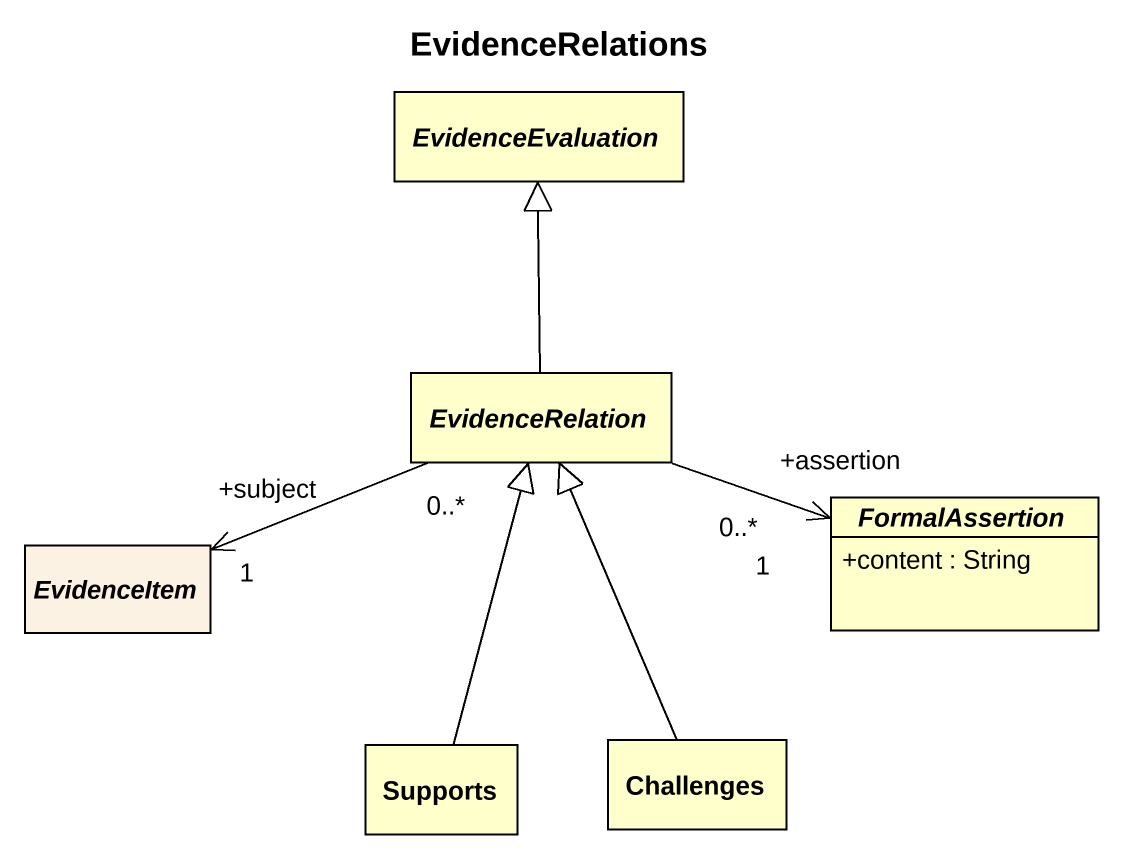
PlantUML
@startuml
title EvidenceRelations
hide circle
hide empty members
skinparam classAttributeIconSize 0
abstract class EvidenceEvaluation #FFFFCC
abstract class EvidenceRelation #FFFFCC
abstract class EvidenceItem
abstract class FormalAssertion #FFFFCC {
  +content : String
}
class Supports #FFFFCC
class Challenges #FFFFCC
EvidenceRelation -up-|> EvidenceEvaluation
EvidenceRelation "0..*" -left-> "+subject\n1" EvidenceItem
EvidenceRelation "0..*" -right-> "+assertion\n1" FormalAssertion
Supports -up-|> EvidenceRelation
Challenges -up-|> EvidenceRelation
@enduml
